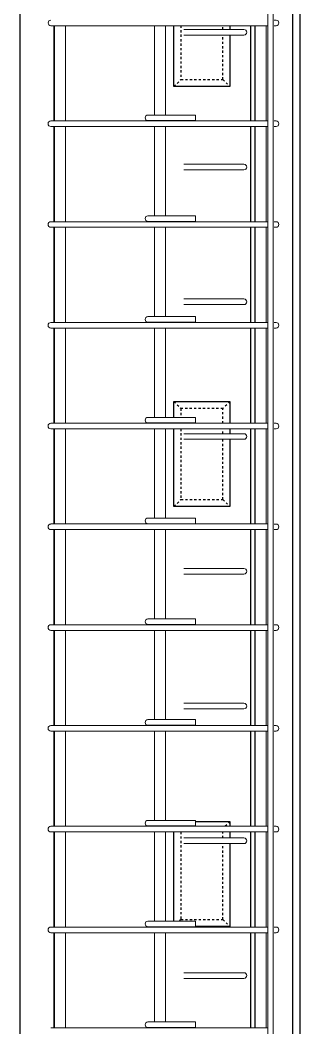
# Model space of a CAD drawing. Header units: millimetres. Extents: x -12508 to 11584, y -2169 to 13538.
# Drawn here: x -4955 to -4555, y 170 to 1610 of the extents above; entities that cross this region are included whole.
import ezdxf

# ---------------------------------------------------------------- set-up
doc = ezdxf.new("R2010")
doc.units = ezdxf.units.MM
doc.linetypes.add('Dash', pattern=[6.36, 3.18, -3.18])
for name, color, linetype, lineweight in [('A-WALL', 113, 'Continuous', 25), ('A-WALL-HDLN', 110, 'Dash', 25), ('S-COLS', 52, 'Continuous', 18), ('S-RBAR', 171, 'Continuous', 18)]:
    doc.layers.add(name, color=color, linetype=linetype, lineweight=lineweight)

msp = doc.modelspace()

# ---------------------------------------------------------------- linework, layer by layer
at = {"layer": 'A-WALL'}
for p, q in [((-4564.66489, -1395.15646), (-4564.63833, 3660.31229)), ((-4554.63592, 3650.29328), (-4554.66242, -1395.15662)), ((-4954.66231, -1395.15441), (-4954.63901, 3039.84559)), ((-4734.64728, 1514.84402), (-4734.64682, 1601.64996)), ((-4654.64526, 1601.64954), (-4654.64529, 1596.34401)), ((-4624.64774, 1465.69936), (-4624.64703, 1601.64938)), ((-4654.64533, 1588.34401), (-4654.64571, 1514.8436)), ((-4654.6465, 1514.84281), (-4734.6465, 1514.84323)), ((-4624.6485, 1321.74713), (-4624.64778, 1457.69715)), ((-4624.64925, 1177.79489), (-4624.64854, 1313.74491)), ((-4624.65001, 1033.84266), (-4624.6493, 1169.79268)), ((-4734.64976, 1042.26493), (-4734.64965, 1064.84402)), ((-4734.64886, 1064.8448), (-4654.64886, 1064.84438)), ((-4654.64808, 1064.8436), (-4654.64824, 1033.84282)), ((-4734.65043, 914.84402), (-4734.64985, 1025.84102)), ((-4654.64828, 1025.8406), (-4654.64832, 1018.84401)), ((-4624.65077, 889.89043), (-4624.65005, 1025.84045)), ((-4654.64836, 1010.84401), (-4654.64887, 914.8436)), ((-4654.64965, 914.84281), (-4734.64965, 914.84323)), ((-4624.65152, 745.9382), (-4624.65081, 881.88821)), ((-4624.65228, 601.98596), (-4624.65156, 737.93598)), ((-4624.65303, 458.03373), (-4624.65232, 593.98375)), ((-4703.77606, 464.84464), (-4654.65201, 464.84438)), ((-4654.65123, 464.8436), (-4654.65127, 458.03389)), ((-4734.65354, 322.52809), (-4734.65288, 450.03209)), ((-4654.65131, 450.03167), (-4654.65135, 441.34401)), ((-4624.65379, 314.0815), (-4624.65308, 450.03151)), ((-4654.6514, 433.34401), (-4654.65202, 314.8436)), ((-4654.6528, 314.84281), (-4703.77692, 314.84307)), ((-4624.65455, 170.12926), (-4624.65383, 306.07928))]:
    msp.add_line(p, q, dxfattribs=at)
at = {"layer": 'A-WALL-HDLN'}
for p, q in [((-4724.64633, 1601.6499), (-4724.64673, 1524.8437)), ((-4664.64636, 1596.34407), (-4664.64633, 1601.64959)), ((-4664.64673, 1524.84339), (-4664.6464, 1588.34407)), ((-4734.6465, 1514.84402), (-4724.64673, 1524.8437)), ((-4724.64673, 1524.8437), (-4664.64673, 1524.84339)), ((-4664.64673, 1524.84339), (-4654.6465, 1514.8436)), ((-4734.64886, 1064.84402), (-4724.6492, 1054.8437)), ((-4724.6492, 1054.8437), (-4724.64927, 1042.26478)), ((-4664.6492, 1054.84339), (-4724.6492, 1054.8437)), ((-4664.64931, 1033.84287), (-4664.6492, 1054.84339)), ((-4654.64886, 1064.8436), (-4664.6492, 1054.84339)), ((-4724.64936, 1025.84097), (-4724.64989, 924.8437)), ((-4664.64939, 1018.84407), (-4664.64936, 1025.84066)), ((-4664.64989, 924.84339), (-4664.64943, 1010.84407)), ((-4734.64965, 914.84402), (-4724.64989, 924.8437)), ((-4724.64989, 924.8437), (-4664.64989, 924.84339)), ((-4664.64989, 924.84339), (-4654.64965, 914.8436)), ((-4654.65201, 464.8436), (-4661.46178, 458.03392)), ((-4724.65238, 450.03204), (-4724.65304, 324.8437)), ((-4664.65243, 441.34407), (-4664.65238, 450.03172)), ((-4664.65304, 324.84339), (-4664.65247, 433.34407)), ((-4726.96879, 322.52797), (-4724.65304, 324.8437)), ((-4724.65304, 324.8437), (-4664.65304, 324.84339)), ((-4664.65304, 324.84339), (-4654.6528, 314.8436))]:
    msp.add_line(p, q, dxfattribs=at)
at = {"layer": 'S-COLS'}
for p, q in [((-4954.66231, -1395.15441), (-4954.63901, 3039.84559)), ((-4734.64682, 1601.64996), (-4734.64728, 1514.84402)), ((-4654.64529, 1596.34401), (-4654.64526, 1601.64954)), ((-4654.64571, 1514.8436), (-4654.64533, 1588.34401)), ((-4734.6465, 1514.84323), (-4654.6465, 1514.84281)), ((-4734.64965, 1064.84402), (-4734.64976, 1042.26493)), ((-4654.64886, 1064.84438), (-4734.64886, 1064.8448)), ((-4654.64824, 1033.84282), (-4654.64808, 1064.8436)), ((-4734.64985, 1025.84102), (-4734.65043, 914.84402)), ((-4654.64832, 1018.84401), (-4654.64828, 1025.8406)), ((-4654.64887, 914.8436), (-4654.64836, 1010.84401)), ((-4734.64965, 914.84323), (-4654.64965, 914.84281)), ((-4654.65201, 464.84438), (-4703.77606, 464.84464)), ((-4654.65127, 458.03389), (-4654.65123, 464.8436)), ((-4734.65288, 450.03209), (-4734.65354, 322.52809)), ((-4654.65135, 441.34401), (-4654.65131, 450.03167)), ((-4654.65202, 314.8436), (-4654.6514, 433.34401)), ((-4703.77692, 314.84307), (-4654.6528, 314.84281))]:
    msp.add_line(p, q, dxfattribs=at)
at = {"layer": 'S-RBAR'}
for p, q in [((-4600.66256, -1365.15664), (-4600.63631, 3629.84336)), ((-4592.66256, -1365.15668), (-4592.63631, 3629.84332)), ((-4906.4965, 1465.70074), (-4906.49578, 1601.65119)), ((-4905.62079, 1465.70076), (-4905.62008, 1601.65299)), ((-4608.64707, 1601.65151), (-4890.64707, 1601.65299)), ((-4889.62079, 1465.70075), (-4889.62008, 1601.65299)), ((-4762.64788, 1474.10723), (-4762.64721, 1601.65232)), ((-4746.64788, 1474.10717), (-4746.64721, 1601.65224)), ((-4618.96718, 1465.69933), (-4618.96646, 1601.65156)), ((-4618.75249, 1465.69933), (-4618.75178, 1601.65156)), ((-4602.75249, 1465.69922), (-4602.75178, 1601.65145)), ((-4700.77517, 1588.34426), (-4654.64663, 1588.34401)), ((-4700.77513, 1596.34426), (-4654.64659, 1596.34401)), ((-4737.71148, 1474.10709), (-4703.77074, 1474.10655)), ((-4703.77087, 1466.10655), (-4703.77074, 1474.10655)), ((-4906.49725, 1321.7485), (-4906.49654, 1457.69896)), ((-4905.62155, 1321.74852), (-4905.62083, 1457.70076)), ((-4608.64783, 1457.69928), (-4890.64783, 1457.70076)), ((-4608.64779, 1465.69928), (-4890.64779, 1465.70076)), ((-4889.62155, 1321.74852), (-4889.62083, 1457.70075)), ((-4762.64864, 1330.15986), (-4762.64797, 1457.70009)), ((-4746.64864, 1330.1598), (-4746.64797, 1457.7)), ((-4737.71156, 1466.10709), (-4703.77087, 1466.10655)), ((-4618.96793, 1321.7471), (-4618.96722, 1457.69933)), ((-4618.75325, 1321.7471), (-4618.75253, 1457.69933)), ((-4602.75325, 1321.74699), (-4602.75253, 1457.69922)), ((-4700.77614, 1403.84426), (-4654.6476, 1403.84401)), ((-4700.77618, 1395.84426), (-4654.64764, 1395.84401)), ((-4737.71223, 1330.15972), (-4703.7715, 1330.15919)), ((-4703.77163, 1322.15919), (-4703.7715, 1330.15919)), ((-4906.49801, 1177.79627), (-4906.49729, 1313.74672)), ((-4905.6223, 1177.79629), (-4905.62159, 1313.74852)), ((-4608.64859, 1313.74704), (-4890.64859, 1313.74853)), ((-4608.64854, 1321.74704), (-4890.64854, 1321.74853)), ((-4889.6223, 1177.79629), (-4889.62159, 1313.74852)), ((-4762.64939, 1186.30385), (-4762.64873, 1313.74785)), ((-4746.64939, 1186.30385), (-4746.64873, 1313.74777)), ((-4737.71232, 1322.15972), (-4703.77163, 1322.15919)), ((-4618.96869, 1177.79486), (-4618.96798, 1313.7471)), ((-4618.75401, 1177.79486), (-4618.75329, 1313.7471)), ((-4602.75401, 1177.79475), (-4602.75329, 1313.74699)), ((-4700.77715, 1211.34426), (-4654.64861, 1211.34401)), ((-4700.77719, 1203.34426), (-4654.64866, 1203.34401)), ((-4737.71299, 1186.21235), (-4703.77226, 1186.21182)), ((-4703.77238, 1178.21182), (-4703.77226, 1186.21182)), ((-4906.49876, 1033.84404), (-4906.49805, 1169.79449)), ((-4905.62306, 1033.84406), (-4905.62234, 1169.79629)), ((-4608.64934, 1169.79481), (-4890.64934, 1169.79629)), ((-4608.6493, 1177.79481), (-4890.6493, 1177.79629)), ((-4889.62306, 1033.84405), (-4889.62234, 1169.79629)), ((-4762.65015, 1042.26513), (-4762.64948, 1169.79562)), ((-4746.65015, 1042.26507), (-4746.64948, 1169.79554)), ((-4737.71307, 1178.21235), (-4703.77238, 1178.21182)), ((-4618.96945, 1033.84263), (-4618.96873, 1169.79486)), ((-4618.75476, 1033.84263), (-4618.75405, 1169.79486)), ((-4602.75476, 1033.84252), (-4602.75405, 1169.79475)), ((-4737.71375, 1042.26498), (-4703.77301, 1042.26445)), ((-4703.77314, 1034.26445), (-4703.77301, 1042.26445)), ((-4906.49952, 889.8918), (-4906.49881, 1025.84226)), ((-4905.62381, 889.89182), (-4905.6231, 1025.84406)), ((-4608.6501, 1025.84258), (-4890.6501, 1025.84406)), ((-4608.65006, 1033.84258), (-4890.65006, 1033.84406)), ((-4889.62381, 889.89182), (-4889.6231, 1025.84405)), ((-4762.65091, 898.31776), (-4762.65024, 1025.84339)), ((-4746.65091, 898.3177), (-4746.65024, 1025.8433)), ((-4737.71383, 1034.26498), (-4703.77314, 1034.26445)), ((-4618.9702, 889.8904), (-4618.96949, 1025.84263)), ((-4618.75552, 889.8904), (-4618.7548, 1025.84263)), ((-4602.75552, 889.89029), (-4602.7548, 1025.84252)), ((-4700.7782, 1010.84426), (-4654.64967, 1010.84401)), ((-4700.77816, 1018.84426), (-4654.64963, 1018.84401)), ((-4737.7145, 898.31761), (-4703.77377, 898.31708)), ((-4703.7739, 890.31708), (-4703.77377, 898.31708)), ((-4906.50028, 745.93957), (-4906.49956, 881.89002)), ((-4905.62457, 745.93959), (-4905.62386, 881.89182)), ((-4608.65085, 881.89034), (-4890.65085, 881.89183)), ((-4608.65081, 889.89034), (-4890.65081, 889.89183)), ((-4889.62457, 745.93959), (-4889.62386, 881.89182)), ((-4762.65166, 754.37039), (-4762.65099, 881.89115)), ((-4746.65166, 754.37033), (-4746.65099, 881.89107)), ((-4737.71459, 890.31761), (-4703.7739, 890.31708)), ((-4618.97096, 745.93817), (-4618.97025, 881.8904)), ((-4618.75627, 745.93816), (-4618.75556, 881.8904)), ((-4602.75627, 745.93805), (-4602.75556, 881.89029)), ((-4700.77917, 826.34426), (-4654.65064, 826.34401)), ((-4700.77922, 818.34426), (-4654.65068, 818.34401)), ((-4737.71526, 754.37024), (-4703.77453, 754.36971)), ((-4703.77465, 746.36971), (-4703.77453, 754.36971)), ((-4906.50103, 601.98734), (-4906.50032, 737.93779)), ((-4905.62533, 601.98736), (-4905.62461, 737.93959)), ((-4608.65161, 737.93811), (-4890.65161, 737.93959)), ((-4608.65157, 745.93811), (-4890.65157, 745.93959)), ((-4889.62533, 601.98735), (-4889.62461, 737.93959)), ((-4762.65242, 610.42302), (-4762.65175, 737.93892)), ((-4746.65242, 610.42296), (-4746.65175, 737.93884)), ((-4737.71534, 746.37024), (-4703.77465, 746.36971)), ((-4618.97172, 601.98593), (-4618.971, 737.93817)), ((-4618.75703, 601.98593), (-4618.75632, 737.93816)), ((-4602.75703, 601.98582), (-4602.75632, 737.93805)), ((-4700.78018, 633.84426), (-4654.65165, 633.84401)), ((-4700.78023, 625.84426), (-4654.65169, 625.84401)), ((-4737.71601, 610.42288), (-4703.77528, 610.42234)), ((-4703.77541, 602.42234), (-4703.77528, 610.42234)), ((-4906.50179, 458.03511), (-4906.50108, 593.98556)), ((-4905.62608, 458.03512), (-4905.62537, 593.98736)), ((-4608.65237, 593.98588), (-4890.65237, 593.98736)), ((-4608.65232, 601.98588), (-4890.65232, 601.98736)), ((-4889.62608, 458.03512), (-4889.62537, 593.98735)), ((-4762.65318, 466.47565), (-4762.65251, 593.98669)), ((-4746.65318, 466.47559), (-4746.65251, 593.9866)), ((-4737.7161, 602.42288), (-4703.77541, 602.42234)), ((-4618.97247, 458.0337), (-4618.97176, 593.98593)), ((-4618.75779, 458.0337), (-4618.75707, 593.98593)), ((-4602.75779, 458.03359), (-4602.75707, 593.98582)), ((-4737.71677, 466.47551), (-4703.77604, 466.47497)), ((-4703.77616, 458.47497), (-4703.77604, 466.47497)), ((-4906.50255, 314.08287), (-4906.50183, 450.03332)), ((-4905.62684, 314.08289), (-4905.62613, 450.03512)), ((-4608.65312, 450.03364), (-4890.65312, 450.03513)), ((-4608.65308, 458.03364), (-4890.65308, 458.03513)), ((-4889.62684, 314.08289), (-4889.62613, 450.03512)), ((-4762.65393, 322.52828), (-4762.65326, 450.03445)), ((-4746.65393, 322.52822), (-4746.65326, 450.03437)), ((-4737.71685, 458.47551), (-4703.77616, 458.47497)), ((-4618.97323, 314.08147), (-4618.97251, 450.0337)), ((-4618.75854, 314.08146), (-4618.75783, 450.0337)), ((-4602.75854, 314.08135), (-4602.75783, 450.03359)), ((-4700.78124, 433.34426), (-4654.6527, 433.34401)), ((-4700.7812, 441.34426), (-4654.65266, 441.34401)), ((-4737.71753, 322.52814), (-4703.77679, 322.52761)), ((-4703.77692, 314.52761), (-4703.77679, 322.52761)), ((-4906.5033, 170.13064), (-4906.50259, 306.08109)), ((-4905.6276, 170.13066), (-4905.62688, 306.08289)), ((-4608.65388, 306.08141), (-4890.65388, 306.08289)), ((-4608.65384, 314.08141), (-4890.65384, 314.08289)), ((-4889.6276, 170.13065), (-4889.62688, 306.08289)), ((-4762.65469, 178.58092), (-4762.65402, 306.08222)), ((-4746.65469, 178.58086), (-4746.65402, 306.08214)), ((-4737.71761, 314.52814), (-4703.77692, 314.52761)), ((-4618.97398, 170.12923), (-4618.97327, 306.08147)), ((-4618.7593, 170.12923), (-4618.75858, 306.08146)), ((-4602.7593, 170.12912), (-4602.75858, 306.08135)), ((-4700.78221, 248.84426), (-4654.65367, 248.84401)), ((-4700.78225, 240.84426), (-4654.65371, 240.84401)), ((-4737.71828, 178.58077), (-4703.77755, 178.58024)), ((-4703.77768, 170.58024), (-4703.77755, 178.58024)), ((-4608.65459, 170.12918), (-4890.65459, 170.13066)), ((-4737.71837, 170.58077), (-4703.77768, 170.58024))]:
    msp.add_line(p, q, dxfattribs=at)
for centre, start, end in [((-4910.64927, 1605.65109), 89.99969898, 269.99969898), ((-4910.64927, 1605.65109), 89.99969898, 269.99969898), ((-4588.64728, 1605.6512), 269.99969898, 89.99969898), ((-4634.64684, 1592.3437), 269.99969898, 89.99969898), ((-4771.85583, 1470.10532), 89.99969898, 269.99969898), ((-4910.65003, 1461.69886), 89.99969898, 269.99969898), ((-4910.65003, 1461.69886), 89.99969898, 269.99969898), ((-4588.64804, 1461.69896), 269.99969898, 89.99969898), ((-4634.64786, 1399.8437), 269.99969898, 89.99969898), ((-4771.85659, 1326.15795), 89.99969898, 269.99969898), ((-4910.65079, 1317.74662), 89.99969898, 269.99969898), ((-4910.65079, 1317.74662), 89.99969898, 269.99969898), ((-4588.6488, 1317.74673), 269.99969898, 89.99969898), ((-4634.64887, 1207.3437), 269.99969898, 89.99969898), ((-4771.85734, 1182.21058), 89.99969898, 269.99969898), ((-4910.65154, 1173.79439), 89.99969898, 269.99969898), ((-4910.65154, 1173.79439), 89.99969898, 269.99969898), ((-4588.64955, 1173.7945), 269.99969898, 89.99969898), ((-4771.8581, 1038.26322), 89.99969898, 269.99969898), ((-4910.6523, 1029.84216), 89.99969898, 269.99969898), ((-4910.6523, 1029.84216), 89.99969898, 269.99969898), ((-4588.65031, 1029.84226), 269.99969898, 89.99969898), ((-4634.64988, 1014.8437), 269.99969898, 89.99969898), ((-4771.85885, 894.31585), 89.99969898, 269.99969898), ((-4910.65305, 885.88992), 89.99969898, 269.99969898), ((-4910.65305, 885.88992), 89.99969898, 269.99969898), ((-4588.65106, 885.89003), 269.99969898, 89.99969898), ((-4634.65089, 822.3437), 269.99969898, 89.99969898), ((-4771.85961, 750.36848), 89.99969898, 269.99969898), ((-4910.65381, 741.93769), 89.99969898, 269.99969898), ((-4910.65381, 741.93769), 89.99969898, 269.99969898), ((-4588.65182, 741.9378), 269.99969898, 89.99969898), ((-4634.6519, 629.8437), 269.99969898, 89.99969898), ((-4771.86037, 606.42111), 89.99969898, 269.99969898), ((-4910.65457, 597.98546), 89.99969898, 269.99969898), ((-4910.65457, 597.98546), 89.99969898, 269.99969898), ((-4588.65258, 597.98556), 269.99969898, 89.99969898), ((-4771.86112, 462.47374), 89.99969898, 269.99969898), ((-4910.65532, 454.03323), 89.99969898, 269.99969898), ((-4910.65532, 454.03323), 89.99969898, 269.99969898), ((-4588.65333, 454.03333), 269.99969898, 89.99969898), ((-4634.65291, 437.3437), 269.99969898, 89.99969898), ((-4771.86188, 318.52637), 89.99969898, 269.99969898), ((-4910.65608, 310.08099), 89.99969898, 269.99969898), ((-4910.65608, 310.08099), 89.99969898, 269.99969898), ((-4588.65409, 310.0811), 269.99969898, 89.99969898), ((-4634.65392, 244.8437), 269.99969898, 89.99969898), ((-4771.86264, 174.57901), 89.99969898, 269.99969898)]:
    msp.add_arc(centre, 4, start, end, dxfattribs=at)
for centre, start_param, end_param in [((-4890.6473, 1601.65278), 4.7123774087, 6.2831737355), ((-4608.6473, 1601.6513), 4.2680819282, 4.7123774087), ((-4608.64726, 1609.6513), 3.1415810819, 3.6778580824), ((-4608.6473, 1601.6513), 3.1415926536, 3.6778546733), ((-4700.7754, 1588.34405), 4.7123774087, 6.2831737355), ((-4700.77536, 1596.34405), 4.7123774087, 6.2831737355), ((-4654.64682, 1596.3438), 3.1415926537, 4.7123774087), ((-4654.64686, 1588.3438), 3.1415810821, 4.7123658371), ((-4751.85382, 1474.10701), 3.926979246, 6.2831737355), ((-4890.64806, 1457.70055), 4.7123774087, 6.2831737355), ((-4890.64802, 1465.70055), 4.7123774087, 6.2831737355), ((-4751.85386, 1466.10701), 3.9269792455, 6.2831737355), ((-4608.64806, 1457.69907), 4.2680819282, 4.7123774087), ((-4608.64802, 1465.69907), 4.2680810799, 4.7123658371), ((-4608.64806, 1457.69907), 3.1415926536, 3.6778546729), ((-4608.64802, 1465.69907), 3.1415810819, 3.6778580816), ((-4700.77637, 1403.84405), 4.7123774087, 6.2831737355), ((-4654.64783, 1403.8438), 3.1415926548, 4.7123774087), ((-4700.77641, 1395.84405), 4.7123774087, 6.2831737355), ((-4654.64788, 1395.8438), 3.141581081, 4.7123658371), ((-4751.85457, 1330.15964), 3.9269792457, 6.2831737355), ((-4890.64882, 1313.74832), 4.7123774087, 6.2831737355), ((-4890.64877, 1321.74832), 4.7123774087, 6.2831737355), ((-4751.85462, 1322.15964), 3.9269792439, 6.2831737355), ((-4608.64882, 1313.74683), 4.2680819282, 4.7123774087), ((-4608.64877, 1321.74683), 4.2680810799, 4.7123658371), ((-4608.64882, 1313.74683), 3.1415926536, 3.6778546724), ((-4608.64877, 1321.74683), 3.1415810819, 3.6778580824), ((-4700.77738, 1211.34405), 4.7123774087, 6.2831737355), ((-4654.64885, 1211.3438), 3.1415926526, 4.7123774087), ((-4700.77742, 1203.34405), 4.7123774087, 6.2831737355), ((-4654.64889, 1203.3438), 3.1415810821, 4.7123658371), ((-4751.85533, 1186.21228), 3.926979245, 6.2831737355), ((-4890.64957, 1169.79608), 4.7123774087, 6.2831737355), ((-4890.64953, 1177.79608), 4.7123774087, 6.2831737355), ((-4751.85537, 1178.21228), 3.9269792458, 6.2831737355), ((-4608.64957, 1169.7946), 4.2680819282, 4.7123774087), ((-4608.64953, 1177.7946), 4.2680810799, 4.7123658371), ((-4608.64953, 1177.7946), 3.1415810819, 3.6778580825), ((-4608.64957, 1169.7946), 3.1415926536, 3.6778546719), ((-4751.85609, 1042.26491), 3.926979245, 6.2831737355), ((-4890.65033, 1025.84385), 4.7123774087, 6.2831737355), ((-4890.65029, 1033.84385), 4.7123774087, 6.2831737355), ((-4751.85613, 1034.26491), 3.926979245, 6.2831737355), ((-4608.65033, 1025.84237), 4.2680819282, 4.7123774087), ((-4608.65029, 1033.84237), 4.2680810799, 4.7123658371), ((-4608.65033, 1025.84237), 3.1415926536, 3.6778546714), ((-4608.65029, 1033.84237), 3.1415810819, 3.677858082), ((-4700.77844, 1010.84405), 4.7123774087, 6.2831737355), ((-4700.77839, 1018.84405), 4.7123774087, 6.2831737355), ((-4654.64986, 1018.8438), 3.1415926526, 4.7123774087), ((-4654.6499, 1010.8438), 3.1415810827, 4.7123658371), ((-4751.85684, 898.31754), 3.9269792454, 6.2831737355), ((-4890.65109, 881.89162), 4.7123774087, 6.2831737355), ((-4890.65104, 889.89162), 4.7123774087, 6.2831737355), ((-4751.85689, 890.31754), 3.9269792457, 6.2831737355), ((-4608.65109, 881.89014), 4.2680819282, 4.7123774087), ((-4608.65104, 889.89014), 4.2680810799, 4.7123658371), ((-4608.65109, 881.89014), 3.1415926536, 3.6778546711), ((-4608.65104, 889.89014), 3.1415810819, 3.6778580819), ((-4700.7794, 826.34405), 4.7123774087, 6.2831737355), ((-4654.65087, 826.3438), 3.1415926526, 4.7123774087), ((-4700.77945, 818.34405), 4.7123774087, 6.2831737355), ((-4654.65091, 818.3438), 3.1415810838, 4.7123658371), ((-4751.8576, 754.37017), 3.9269792449, 6.2831737355), ((-4890.65184, 737.93938), 4.7123774087, 6.2831737355), ((-4890.6518, 745.93938), 4.7123774087, 6.2831737355), ((-4751.85764, 746.37017), 3.9269792457, 6.2831737355), ((-4608.65184, 737.9379), 4.2680819282, 4.7123774087), ((-4608.6518, 745.9379), 4.2680810799, 4.7123658371), ((-4608.65184, 737.9379), 3.1415926536, 3.6778546718), ((-4608.6518, 745.9379), 3.1415810819, 3.6778580825), ((-4700.78042, 633.84405), 4.7123774087, 6.2831737355), ((-4654.65188, 633.8438), 3.1415926526, 4.7123774087), ((-4700.78046, 625.84405), 4.7123774087, 6.2831737355), ((-4654.65192, 625.8438), 3.1415810832, 4.7123658371), ((-4751.85836, 610.4228), 3.926979245, 6.2831737355), ((-4890.6526, 593.98715), 4.7123774087, 6.2831737355), ((-4890.65256, 601.98715), 4.7123774087, 6.2831737355), ((-4751.8584, 602.4228), 3.926979245, 6.2831737355), ((-4608.6526, 593.98567), 4.2680819282, 4.7123774087), ((-4608.65256, 601.98567), 4.2680810799, 4.7123658371), ((-4608.6526, 593.98567), 3.1415926536, 3.677854671), ((-4608.65256, 601.98567), 3.1415810819, 3.6778580819), ((-4751.85911, 466.47543), 3.9269792456, 6.2831737355), ((-4890.65335, 450.03492), 4.7123774087, 6.2831737355), ((-4890.65331, 458.03492), 4.7123774087, 6.2831737355), ((-4751.85915, 458.47543), 3.926979245, 6.2831737355), ((-4608.65335, 450.03344), 4.2680819282, 4.7123774087), ((-4608.65331, 458.03344), 4.2680810799, 4.7123658371), ((-4608.65331, 458.03344), 3.1415810819, 3.6778580817), ((-4608.65335, 450.03344), 3.1415926536, 3.6778546714), ((-4700.78147, 433.34405), 4.7123774087, 6.2831737355), ((-4700.78143, 441.34405), 4.7123774087, 6.2831737355), ((-4654.65289, 441.3438), 3.1415926534, 4.7123774087), ((-4654.65293, 433.3438), 3.1415810821, 4.7123658371), ((-4751.85987, 322.52807), 3.9269792452, 6.2831737355), ((-4890.65411, 306.08268), 4.7123774087, 6.2831737355), ((-4890.65407, 314.08268), 4.7123774087, 6.2831737355), ((-4751.85991, 314.52807), 3.9269792452, 6.2831737355), ((-4608.65411, 306.0812), 4.2680819282, 4.7123774087), ((-4608.65407, 314.0812), 4.2680810799, 4.7123658371), ((-4608.65411, 306.0812), 3.1415926536, 3.6778546711), ((-4608.65407, 314.0812), 3.1415810819, 3.6778580817), ((-4700.78244, 248.84405), 4.7123774087, 6.2831737355), ((-4654.6539, 248.8438), 3.1415926537, 4.7123774087), ((-4700.78248, 240.84405), 4.7123774087, 6.2831737355), ((-4654.65394, 240.8438), 3.1415810817, 4.7123658371), ((-4751.86062, 178.5807), 3.9269792457, 6.2831737355), ((-4890.65483, 170.13045), 4.7123774087, 6.2831737355), ((-4751.86067, 170.5807), 3.9269792452, 6.2831737355), ((-4608.65483, 170.12897), 4.2680810799, 4.7123658371)]:
    msp.add_ellipse(centre, major_axis=(-20, 0.00011), ratio=0.0000104484, start_param=start_param, end_param=end_param, dxfattribs=at)

doc.saveas('drawing.dxf')
